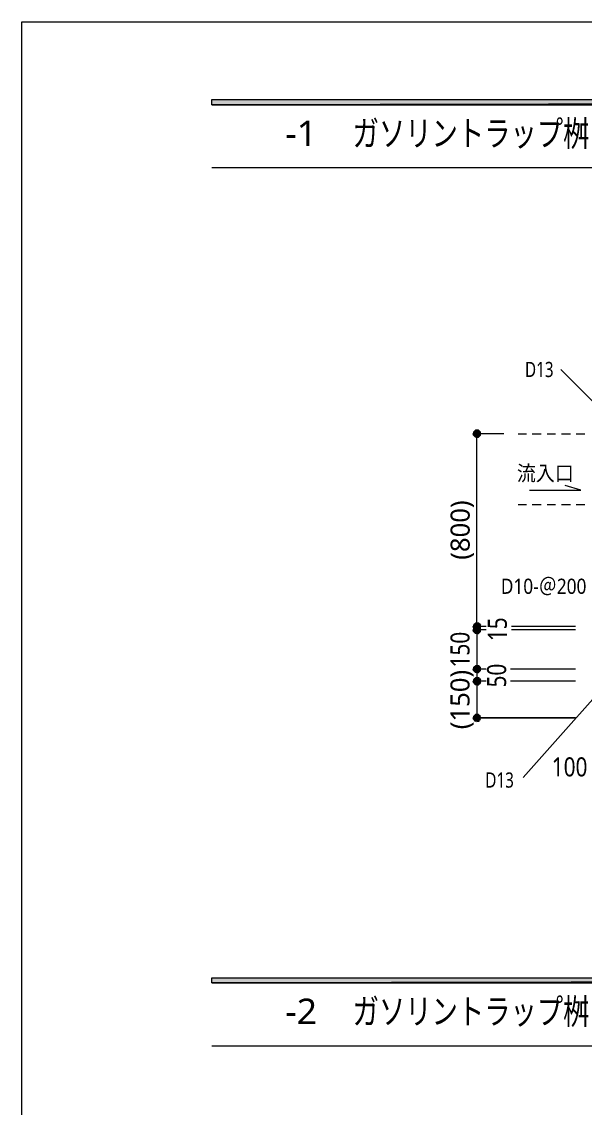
# Model space of a CAD drawing. Header units: millimetres. Extents: x 0 to 420, y 0 to 297.
# Drawn here: x 0.2 to 77.2, y 148.5 to 297 of the extents above; entities that cross this region are included whole.
import ezdxf
from ezdxf.enums import TextEntityAlignment as Align

# ---------------------------------------------------------------- set-up
doc = ezdxf.new("R2010")
doc.units = ezdxf.units.MM
doc.styles.add('kst32b', font='NotoSansJP-Variable.ttf')

msp = doc.modelspace()

# ---------------------------------------------------------------- hatches: boundary and pattern name
h = msp.add_hatch(color=7)
h.paths.add_polyline_path([(394.17, 285.62), (394.17, 286.32), (26.18, 285.62), (394.17, 285.62)])
h.paths.add_polyline_path([(394.17, 286.32), (26.18, 285.62), (26.18, 286.32), (394.17, 286.32)])
h = msp.add_hatch(color=7)
h.paths.add_polyline_path([(61.91, 240.86), (61.87, 240.66), (62.38, 240.66), (61.91, 240.86)])
h.paths.add_polyline_path([(61.87, 240.66), (62.38, 240.66), (61.91, 240.47), (61.87, 240.66)])
h.paths.add_polyline_path([(62.38, 240.66), (61.91, 240.47), (62.02, 240.33), (62.38, 240.66)])
h = msp.add_hatch(color=7)
h.paths.add_polyline_path([(62.38, 241.17), (62.19, 241.13), (62.38, 240.66), (62.38, 241.17)])
h.paths.add_polyline_path([(62.19, 241.13), (62.38, 240.66), (62.02, 241.02), (62.19, 241.13)])
h.paths.add_polyline_path([(62.38, 240.66), (62.02, 241.02), (61.91, 240.86), (62.38, 240.66)])
h = msp.add_hatch(color=7)
h.paths.add_polyline_path([(62.02, 240.33), (62.19, 240.2), (62.38, 240.66), (62.02, 240.33)])
h.paths.add_polyline_path([(62.19, 240.2), (62.38, 240.66), (62.38, 240.18), (62.19, 240.2)])
h.paths.add_polyline_path([(62.38, 240.66), (62.38, 240.18), (62.57, 240.2), (62.38, 240.66)])
for points in [[(62.57, 241.13), (62.38, 241.17), (62.38, 240.66), (62.57, 241.13)], [(62.57, 214.8), (62.38, 214.84), (62.38, 214.33), (62.57, 214.8)], [(62.57, 214.29), (62.38, 214.33), (62.38, 213.85), (62.57, 214.29)], [(62.57, 208.96), (62.38, 209), (62.38, 208.51), (62.57, 208.96)], [(62.57, 207.31), (62.38, 207.35), (62.38, 206.84), (62.57, 207.31)], [(62.57, 202.31), (62.36, 202.33), (62.36, 201.85), (62.57, 202.31)]]:
    msp.add_hatch(color=7).paths.add_polyline_path(points)
h = msp.add_hatch(color=7)
h.paths.add_polyline_path([(62.87, 240.66), (62.84, 240.86), (62.38, 240.66), (62.87, 240.66)])
h.paths.add_polyline_path([(62.84, 240.86), (62.38, 240.66), (62.72, 241.02), (62.84, 240.86)])
h.paths.add_polyline_path([(62.38, 240.66), (62.72, 241.02), (62.57, 241.13), (62.38, 240.66)])
h = msp.add_hatch(color=7)
h.paths.add_polyline_path([(62.57, 240.2), (62.72, 240.33), (62.38, 240.66), (62.57, 240.2)])
h.paths.add_polyline_path([(62.72, 240.33), (62.38, 240.66), (62.84, 240.47), (62.72, 240.33)])
h.paths.add_polyline_path([(62.38, 240.66), (62.84, 240.47), (62.87, 240.66), (62.38, 240.66)])
h = msp.add_hatch(color=7)
h.paths.add_polyline_path([(61.91, 214.52), (61.87, 214.33), (62.38, 214.33), (61.91, 214.52)])
h.paths.add_polyline_path([(61.87, 214.33), (62.38, 214.33), (61.91, 214.14), (61.87, 214.33)])
h.paths.add_polyline_path([(62.38, 214.33), (61.91, 214.14), (62.02, 213.99), (62.38, 214.33)])
h = msp.add_hatch(color=7)
h.paths.add_polyline_path([(61.91, 214.04), (61.87, 213.85), (62.38, 213.85), (61.91, 214.04)])
h.paths.add_polyline_path([(61.87, 213.85), (62.38, 213.85), (61.91, 213.66), (61.87, 213.85)])
h.paths.add_polyline_path([(62.38, 213.85), (61.91, 213.66), (62.02, 213.49), (62.38, 213.85)])
h = msp.add_hatch(color=7)
h.paths.add_polyline_path([(62.38, 214.84), (62.19, 214.8), (62.38, 214.33), (62.38, 214.84)])
h.paths.add_polyline_path([(62.19, 214.8), (62.38, 214.33), (62.02, 214.69), (62.19, 214.8)])
h.paths.add_polyline_path([(62.38, 214.33), (62.02, 214.69), (61.91, 214.52), (62.38, 214.33)])
h = msp.add_hatch(color=7)
h.paths.add_polyline_path([(62.38, 214.33), (62.19, 214.29), (62.38, 213.85), (62.38, 214.33)])
h.paths.add_polyline_path([(62.19, 214.29), (62.38, 213.85), (62.02, 214.19), (62.19, 214.29)])
h.paths.add_polyline_path([(62.38, 213.85), (62.02, 214.19), (61.91, 214.04), (62.38, 213.85)])
h = msp.add_hatch(color=7)
h.paths.add_polyline_path([(62.02, 213.99), (62.19, 213.87), (62.38, 214.33), (62.02, 213.99)])
h.paths.add_polyline_path([(62.19, 213.87), (62.38, 214.33), (62.38, 213.85), (62.19, 213.87)])
h.paths.add_polyline_path([(62.38, 214.33), (62.38, 213.85), (62.57, 213.87), (62.38, 214.33)])
h = msp.add_hatch(color=7)
h.paths.add_polyline_path([(62.02, 213.49), (62.19, 213.38), (62.38, 213.85), (62.02, 213.49)])
h.paths.add_polyline_path([(62.19, 213.38), (62.38, 213.85), (62.38, 213.34), (62.19, 213.38)])
h.paths.add_polyline_path([(62.38, 213.85), (62.38, 213.34), (62.57, 213.38), (62.38, 213.85)])
h = msp.add_hatch(color=7)
h.paths.add_polyline_path([(62.87, 214.33), (62.84, 214.52), (62.38, 214.33), (62.87, 214.33)])
h.paths.add_polyline_path([(62.84, 214.52), (62.38, 214.33), (62.72, 214.69), (62.84, 214.52)])
h.paths.add_polyline_path([(62.38, 214.33), (62.72, 214.69), (62.57, 214.8), (62.38, 214.33)])
h = msp.add_hatch(color=7)
h.paths.add_polyline_path([(62.57, 213.87), (62.72, 213.99), (62.38, 214.33), (62.57, 213.87)])
h.paths.add_polyline_path([(62.72, 213.99), (62.38, 214.33), (62.84, 214.14), (62.72, 213.99)])
h.paths.add_polyline_path([(62.38, 214.33), (62.84, 214.14), (62.87, 214.33), (62.38, 214.33)])
h = msp.add_hatch(color=7)
h.paths.add_polyline_path([(62.87, 213.85), (62.84, 214.04), (62.38, 213.85), (62.87, 213.85)])
h.paths.add_polyline_path([(62.84, 214.04), (62.38, 213.85), (62.72, 214.19), (62.84, 214.04)])
h.paths.add_polyline_path([(62.38, 213.85), (62.72, 214.19), (62.57, 214.29), (62.38, 213.85)])
h = msp.add_hatch(color=7)
h.paths.add_polyline_path([(62.57, 213.38), (62.72, 213.49), (62.38, 213.85), (62.57, 213.38)])
h.paths.add_polyline_path([(62.72, 213.49), (62.38, 213.85), (62.84, 213.66), (62.72, 213.49)])
h.paths.add_polyline_path([(62.38, 213.85), (62.84, 213.66), (62.87, 213.85), (62.38, 213.85)])
h = msp.add_hatch(color=7)
h.paths.add_polyline_path([(61.91, 208.7), (61.87, 208.51), (62.38, 208.51), (61.91, 208.7)])
h.paths.add_polyline_path([(61.87, 208.51), (62.38, 208.51), (61.91, 208.32), (61.87, 208.51)])
h.paths.add_polyline_path([(62.38, 208.51), (61.91, 208.32), (62.02, 208.15), (62.38, 208.51)])
h = msp.add_hatch(color=7)
h.paths.add_polyline_path([(62.38, 209), (62.19, 208.96), (62.38, 208.51), (62.38, 209)])
h.paths.add_polyline_path([(62.19, 208.96), (62.38, 208.51), (62.02, 208.85), (62.19, 208.96)])
h.paths.add_polyline_path([(62.38, 208.51), (62.02, 208.85), (61.91, 208.7), (62.38, 208.51)])
h = msp.add_hatch(color=7)
h.paths.add_polyline_path([(62.02, 208.15), (62.19, 208.05), (62.38, 208.51), (62.02, 208.15)])
h.paths.add_polyline_path([(62.19, 208.05), (62.38, 208.51), (62.38, 208), (62.19, 208.05)])
h.paths.add_polyline_path([(62.38, 208.51), (62.38, 208), (62.57, 208.05), (62.38, 208.51)])
h = msp.add_hatch(color=7)
h.paths.add_polyline_path([(62.87, 208.51), (62.84, 208.7), (62.38, 208.51), (62.87, 208.51)])
h.paths.add_polyline_path([(62.84, 208.7), (62.38, 208.51), (62.72, 208.85), (62.84, 208.7)])
h.paths.add_polyline_path([(62.38, 208.51), (62.72, 208.85), (62.57, 208.96), (62.38, 208.51)])
h = msp.add_hatch(color=7)
h.paths.add_polyline_path([(62.57, 208.05), (62.72, 208.15), (62.38, 208.51), (62.57, 208.05)])
h.paths.add_polyline_path([(62.72, 208.15), (62.38, 208.51), (62.84, 208.32), (62.72, 208.15)])
h.paths.add_polyline_path([(62.38, 208.51), (62.84, 208.32), (62.87, 208.51), (62.38, 208.51)])
h = msp.add_hatch(color=7)
h.paths.add_polyline_path([(61.91, 207.03), (61.87, 206.84), (62.38, 206.84), (61.91, 207.03)])
h.paths.add_polyline_path([(61.87, 206.84), (62.38, 206.84), (61.91, 206.65), (61.87, 206.84)])
h.paths.add_polyline_path([(62.38, 206.84), (61.91, 206.65), (62.02, 206.48), (62.38, 206.84)])
h = msp.add_hatch(color=7)
h.paths.add_polyline_path([(62.38, 207.35), (62.19, 207.31), (62.38, 206.84), (62.38, 207.35)])
h.paths.add_polyline_path([(62.19, 207.31), (62.38, 206.84), (62.02, 207.2), (62.19, 207.31)])
h.paths.add_polyline_path([(62.38, 206.84), (62.02, 207.2), (61.91, 207.03), (62.38, 206.84)])
h = msp.add_hatch(color=7)
h.paths.add_polyline_path([(62.02, 206.48), (62.19, 206.37), (62.38, 206.84), (62.02, 206.48)])
h.paths.add_polyline_path([(62.19, 206.37), (62.38, 206.84), (62.38, 206.33), (62.19, 206.37)])
h.paths.add_polyline_path([(62.38, 206.84), (62.38, 206.33), (62.57, 206.37), (62.38, 206.84)])
h = msp.add_hatch(color=7)
h.paths.add_polyline_path([(62.87, 206.84), (62.84, 207.03), (62.38, 206.84), (62.87, 206.84)])
h.paths.add_polyline_path([(62.84, 207.03), (62.38, 206.84), (62.72, 207.2), (62.84, 207.03)])
h.paths.add_polyline_path([(62.38, 206.84), (62.72, 207.2), (62.57, 207.31), (62.38, 206.84)])
h = msp.add_hatch(color=7)
h.paths.add_polyline_path([(62.57, 206.37), (62.72, 206.48), (62.38, 206.84), (62.57, 206.37)])
h.paths.add_polyline_path([(62.72, 206.48), (62.38, 206.84), (62.84, 206.65), (62.72, 206.48)])
h.paths.add_polyline_path([(62.38, 206.84), (62.84, 206.65), (62.87, 206.84), (62.38, 206.84)])
h = msp.add_hatch(color=7)
h.paths.add_polyline_path([(61.91, 202.04), (61.87, 201.85), (62.36, 201.85), (61.91, 202.04)])
h.paths.add_polyline_path([(61.87, 201.85), (62.36, 201.85), (61.91, 201.65), (61.87, 201.85)])
h.paths.add_polyline_path([(62.36, 201.85), (61.91, 201.65), (62.02, 201.49), (62.36, 201.85)])
h = msp.add_hatch(color=7)
h.paths.add_polyline_path([(62.36, 202.33), (62.17, 202.31), (62.36, 201.85), (62.36, 202.33)])
h.paths.add_polyline_path([(62.17, 202.31), (62.36, 201.85), (62.02, 202.18), (62.17, 202.31)])
h.paths.add_polyline_path([(62.36, 201.85), (62.02, 202.18), (61.91, 202.04), (62.36, 201.85)])
h = msp.add_hatch(color=7)
h.paths.add_polyline_path([(62.87, 201.85), (62.82, 202.04), (62.36, 201.85), (62.87, 201.85)])
h.paths.add_polyline_path([(62.82, 202.04), (62.36, 201.85), (62.72, 202.18), (62.82, 202.04)])
h.paths.add_polyline_path([(62.36, 201.85), (62.72, 202.18), (62.57, 202.31), (62.36, 201.85)])
h = msp.add_hatch(color=7)
h.paths.add_polyline_path([(62.02, 201.49), (62.17, 201.38), (62.36, 201.85), (62.02, 201.49)])
h.paths.add_polyline_path([(62.17, 201.38), (62.36, 201.85), (62.36, 201.34), (62.17, 201.38)])
h.paths.add_polyline_path([(62.36, 201.85), (62.36, 201.34), (62.57, 201.38), (62.36, 201.85)])
h = msp.add_hatch(color=7)
h.paths.add_polyline_path([(62.57, 201.38), (62.72, 201.49), (62.36, 201.85), (62.57, 201.38)])
h.paths.add_polyline_path([(62.72, 201.49), (62.36, 201.85), (62.82, 201.65), (62.72, 201.49)])
h.paths.add_polyline_path([(62.36, 201.85), (62.82, 201.65), (62.87, 201.85), (62.36, 201.85)])
h = msp.add_hatch(color=7)
h.paths.add_polyline_path([(394.17, 165.63), (394.17, 166.33), (26.18, 165.63), (394.17, 165.63)])
h.paths.add_polyline_path([(394.17, 166.33), (26.18, 165.63), (26.18, 166.33), (394.17, 166.33)])

# ---------------------------------------------------------------- linework, layer by layer
at = {"lineweight": 13}
for points in [[(0.19, 0), (0.19, 296.97), (420.16, 296.97), (420.16, 0)], [(62.36, 201.85), (75.86, 201.85)]]:
    msp.add_lwpolyline(points, close=True, dxfattribs=at)
at = {"lineweight": 0}
for points in [[(394.17, 285.62), (394.17, 286.32), (26.18, 285.62)], [(394.17, 286.32), (26.18, 285.62), (26.18, 286.32)], [(61.91, 240.86), (61.87, 240.66), (62.38, 240.66)], [(61.87, 240.66), (62.38, 240.66), (61.91, 240.47)], [(62.38, 240.66), (62.02, 241.02), (61.91, 240.86)], [(62.38, 240.66), (61.91, 240.47), (62.02, 240.33)], [(62.19, 241.13), (62.38, 240.66), (62.02, 241.02)], [(62.02, 240.33), (62.19, 240.2), (62.38, 240.66)], [(62.38, 241.17), (62.19, 241.13), (62.38, 240.66)], [(62.19, 240.2), (62.38, 240.66), (62.38, 240.18)], [(62.57, 241.13), (62.38, 241.17), (62.38, 240.66)], [(62.38, 240.66), (62.72, 241.02), (62.57, 241.13)], [(62.84, 240.86), (62.38, 240.66), (62.72, 241.02)], [(62.87, 240.66), (62.84, 240.86), (62.38, 240.66)], [(62.38, 240.66), (62.38, 240.18), (62.57, 240.2)], [(62.57, 240.2), (62.72, 240.33), (62.38, 240.66)], [(62.72, 240.33), (62.38, 240.66), (62.84, 240.47)], [(62.38, 240.66), (62.84, 240.47), (62.87, 240.66)], [(61.91, 214.52), (61.87, 214.33), (62.38, 214.33)], [(61.87, 214.33), (62.38, 214.33), (61.91, 214.14)], [(61.91, 214.04), (61.87, 213.85), (62.38, 213.85)], [(61.87, 213.85), (62.38, 213.85), (61.91, 213.66)], [(62.38, 214.33), (62.02, 214.69), (61.91, 214.52)], [(62.38, 214.33), (61.91, 214.14), (62.02, 213.99)], [(62.38, 213.85), (62.02, 214.19), (61.91, 214.04)], [(62.38, 213.85), (61.91, 213.66), (62.02, 213.49)], [(62.19, 214.8), (62.38, 214.33), (62.02, 214.69)], [(62.02, 213.99), (62.19, 213.87), (62.38, 214.33)], [(62.19, 214.29), (62.38, 213.85), (62.02, 214.19)], [(62.02, 213.49), (62.19, 213.38), (62.38, 213.85)], [(62.38, 214.84), (62.19, 214.8), (62.38, 214.33)], [(62.38, 214.33), (62.19, 214.29), (62.38, 213.85)], [(62.19, 213.87), (62.38, 214.33), (62.38, 213.85)], [(62.19, 213.38), (62.38, 213.85), (62.38, 213.34)], [(62.57, 214.8), (62.38, 214.84), (62.38, 214.33)], [(62.38, 214.33), (62.72, 214.69), (62.57, 214.8)], [(62.84, 214.52), (62.38, 214.33), (62.72, 214.69)], [(62.87, 214.33), (62.84, 214.52), (62.38, 214.33)], [(62.57, 214.29), (62.38, 214.33), (62.38, 213.85)], [(62.38, 214.33), (62.38, 213.85), (62.57, 213.87)], [(62.57, 213.87), (62.72, 213.99), (62.38, 214.33)], [(62.72, 213.99), (62.38, 214.33), (62.84, 214.14)], [(62.38, 214.33), (62.84, 214.14), (62.87, 214.33)], [(62.38, 213.85), (62.72, 214.19), (62.57, 214.29)], [(62.84, 214.04), (62.38, 213.85), (62.72, 214.19)], [(62.87, 213.85), (62.84, 214.04), (62.38, 213.85)], [(62.38, 213.85), (62.38, 213.34), (62.57, 213.38)], [(62.57, 213.38), (62.72, 213.49), (62.38, 213.85)], [(62.72, 213.49), (62.38, 213.85), (62.84, 213.66)], [(62.38, 213.85), (62.84, 213.66), (62.87, 213.85)], [(61.91, 208.7), (61.87, 208.51), (62.38, 208.51)], [(61.87, 208.51), (62.38, 208.51), (61.91, 208.32)], [(62.38, 208.51), (62.02, 208.85), (61.91, 208.7)], [(62.38, 208.51), (61.91, 208.32), (62.02, 208.15)], [(62.19, 208.96), (62.38, 208.51), (62.02, 208.85)], [(62.02, 208.15), (62.19, 208.05), (62.38, 208.51)], [(62.38, 209), (62.19, 208.96), (62.38, 208.51)], [(62.19, 208.05), (62.38, 208.51), (62.38, 208)], [(62.57, 208.96), (62.38, 209), (62.38, 208.51)], [(62.38, 208.51), (62.72, 208.85), (62.57, 208.96)], [(62.84, 208.7), (62.38, 208.51), (62.72, 208.85)], [(62.87, 208.51), (62.84, 208.7), (62.38, 208.51)], [(62.38, 208.51), (62.38, 208), (62.57, 208.05)], [(62.57, 208.05), (62.72, 208.15), (62.38, 208.51)], [(62.72, 208.15), (62.38, 208.51), (62.84, 208.32)], [(62.38, 208.51), (62.84, 208.32), (62.87, 208.51)], [(61.91, 207.03), (61.87, 206.84), (62.38, 206.84)], [(61.87, 206.84), (62.38, 206.84), (61.91, 206.65)], [(62.38, 206.84), (62.02, 207.2), (61.91, 207.03)], [(62.38, 206.84), (61.91, 206.65), (62.02, 206.48)], [(62.19, 207.31), (62.38, 206.84), (62.02, 207.2)], [(62.02, 206.48), (62.19, 206.37), (62.38, 206.84)], [(62.38, 207.35), (62.19, 207.31), (62.38, 206.84)], [(62.19, 206.37), (62.38, 206.84), (62.38, 206.33)], [(62.57, 207.31), (62.38, 207.35), (62.38, 206.84)], [(62.38, 206.84), (62.72, 207.2), (62.57, 207.31)], [(62.84, 207.03), (62.38, 206.84), (62.72, 207.2)], [(62.87, 206.84), (62.84, 207.03), (62.38, 206.84)], [(62.38, 206.84), (62.38, 206.33), (62.57, 206.37)], [(62.57, 206.37), (62.72, 206.48), (62.38, 206.84)], [(62.72, 206.48), (62.38, 206.84), (62.84, 206.65)], [(62.38, 206.84), (62.84, 206.65), (62.87, 206.84)], [(61.91, 202.04), (61.87, 201.85), (62.36, 201.85)], [(62.36, 201.85), (62.02, 202.18), (61.91, 202.04)], [(62.17, 202.31), (62.36, 201.85), (62.02, 202.18)], [(62.36, 202.33), (62.17, 202.31), (62.36, 201.85)], [(62.57, 202.31), (62.36, 202.33), (62.36, 201.85)], [(62.36, 201.85), (62.72, 202.18), (62.57, 202.31)], [(62.82, 202.04), (62.36, 201.85), (62.72, 202.18)], [(62.87, 201.85), (62.82, 202.04), (62.36, 201.85)], [(61.87, 201.85), (62.36, 201.85), (61.91, 201.65)], [(62.36, 201.85), (61.91, 201.65), (62.02, 201.49)], [(62.02, 201.49), (62.17, 201.38), (62.36, 201.85)], [(62.17, 201.38), (62.36, 201.85), (62.36, 201.34)], [(62.36, 201.85), (62.36, 201.34), (62.57, 201.38)], [(62.57, 201.38), (62.72, 201.49), (62.36, 201.85)], [(62.72, 201.49), (62.36, 201.85), (62.82, 201.65)], [(62.36, 201.85), (62.82, 201.65), (62.87, 201.85)], [(394.17, 165.63), (394.17, 166.33), (26.18, 165.63)], [(394.17, 166.33), (26.18, 165.63), (26.18, 166.33)]]:
    msp.add_lwpolyline(points, close=True, dxfattribs=at)
at = {"lineweight": 13}
for points in [[(394.17, 276.99), (26.18, 276.99)], [(83.52, 239.73), (73.85, 249.43)], [(62.77, 240.66), (62.62, 240.63), (62.49, 240.55), (62.41, 240.43), (62.38, 240.27)], [(66.04, 240.66), (62.78, 240.66)], [(68.03, 240.66), (69.13, 240.66)], [(69.93, 240.66), (71.14, 240.66)], [(71.95, 240.66), (73.13, 240.66)], [(73.94, 240.66), (75.14, 240.66)], [(75.95, 240.66), (77.13, 240.66)], [(63.65, 214.33), (62.38, 214.33), (62.38, 240.26)], [(69.55, 232.96), (76.56, 232.96), (74.42, 233.6)], [(68.03, 231.01), (69.13, 231.01)], [(69.93, 231.01), (71.14, 231.01)], [(71.95, 231.01), (73.13, 231.01)], [(73.94, 231.01), (75.14, 231.01)], [(75.95, 231.01), (77.13, 231.01)], [(62.36, 213.85), (62.36, 208.51), (62.36, 206.84), (62.36, 201.85)], [(63.65, 213.85), (62.36, 213.85)], [(62.38, 214.33), (62.38, 213.85)], [(75.86, 214.33), (67.08, 214.33)], [(75.86, 213.85), (67.08, 213.85)], [(83.65, 210.54), (68.69, 193.67)], [(63.65, 208.51), (62.36, 208.51)], [(75.86, 208.51), (66.97, 208.51)], [(63.65, 206.84), (62.36, 206.84)], [(75.86, 206.84), (66.97, 206.84)], [(394.17, 156.99), (26.18, 156.99)]]:
    msp.add_lwpolyline(points, dxfattribs=at)

# ---------------------------------------------------------------- texts
at = {"style": 'kst32b'}
for s, height, p, p2 in [('ガソリントラップ桝', 3.491, (45.4, 279.97), (77.74, 279.97)), ('-1', 3.491, (36.17, 279.97), (40.54, 279.97)), ('D13', 2.079, (68.94, 248.41), (72.84, 248.41)), ('流入口', 2.079, (67.82, 234.23), (75.61, 234.23)), ('(800)', 2.599, (61.38, 223.44), (61.38, 231.56)), ('D10-＠200', 2.079, (65.64, 218.78), (77.33, 218.78)), ('15', 2.599, (66.46, 212.32), (66.46, 215.57)), ('150', 2.599, (61.36, 208.72), (61.36, 213.6)), ('(150)', 2.599, (61.36, 200.28), (61.36, 208.4)), ('50', 2.599, (66.36, 205.99), (66.36, 209.24)), ('100', 2.599, (72.6, 193.84), (77.47, 193.84)), ('D13', 2.079, (63.52, 192.3), (67.42, 192.3)), ('-2', 3.491, (36.17, 159.98), (40.54, 159.98)), ('ガソリントラップ桝', 3.491, (45.4, 159.98), (77.74, 159.98))]:
    msp.add_text(s, height=height, dxfattribs=at).set_placement(p, p2, align=Align.FIT)

doc.saveas('drawing.dxf')
